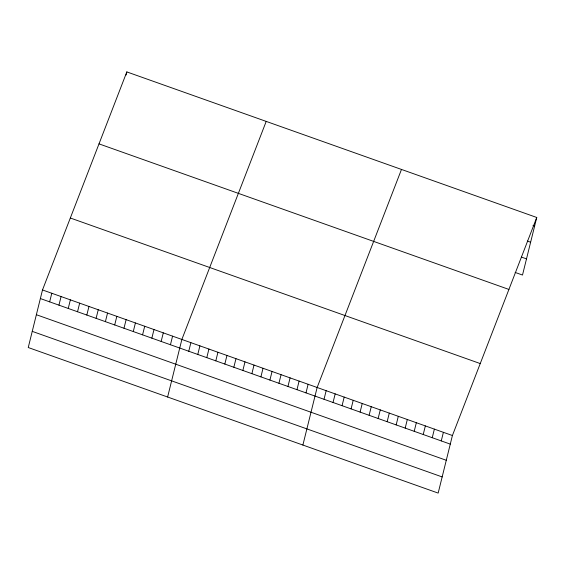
<?xml version="1.0" encoding="UTF-8"?>
<svg xmlns="http://www.w3.org/2000/svg" width="565" height="565" viewBox="0 0 565 565"><rect width="100%" height="100%" fill="white"/><g stroke="black" fill="none" stroke-linecap="round" stroke-linejoin="round"><path stroke-width="0.85" d="M42.495 289.958L28.25 347.524L438.165 493.09L452.41 435.523L536.75 217.476L126.835 71.91L42.495 289.958L452.41 435.523M49.656 301.851L51.789 293.256M58.951 305.149L61.077 296.561M68.245 308.455L70.371 299.86M126.066 75.039L126.835 71.91M77.532 311.753L79.658 303.158M86.826 315.051L88.952 306.456M96.114 318.349L98.246 309.754M105.408 321.647L107.534 313.059M114.702 324.953L116.828 316.358M123.989 328.251L126.115 319.656M133.284 331.549L135.409 322.954M142.571 334.847L144.704 326.252M151.865 338.145L153.991 329.55M161.159 341.451L163.285 332.856M170.446 344.749L172.572 336.154M167.621 397.011L181.866 339.452L266.207 121.404M188.759 351.246L190.885 342.651M197.778 354.453L199.904 345.858M206.79 357.652L208.923 349.057M215.809 360.858L217.935 352.263M224.828 364.058L226.953 355.463M233.846 367.264L235.972 358.669M242.865 370.463L244.991 361.868M251.884 373.663L254.01 365.075M260.903 376.869L263.029 368.274M269.922 380.068L272.048 371.48M278.94 383.275L281.066 374.68M287.959 386.474L290.085 377.879M296.971 389.68L299.104 381.085M305.99 392.88L308.116 384.285M302.889 445.05L317.135 387.491L401.482 169.444M324.028 399.286L326.153 390.69M333.046 402.492L335.172 393.897M342.065 405.691L344.191 397.096M351.084 408.891L353.21 400.303M360.103 412.097L362.229 403.502M369.122 415.296L371.247 406.701M378.133 418.503L380.266 409.908M387.152 421.702L389.285 413.107M396.171 424.908L398.297 416.313M405.19 428.108L407.316 419.513M414.209 431.314L416.334 422.719M423.227 434.513L425.353 425.918M432.246 437.713L434.372 429.125M441.265 440.919L443.391 432.324M536.75 217.476L522.505 275.042L515.125 272.422M532.986 225.492L534.624 226.071M527.343 241.064L530.627 242.23M521.587 257.132L526.502 258.883M99.002 143.87L508.917 289.435M70.328 218.005L480.243 363.57M40.369 298.553L450.284 444.118M36.372 314.712L446.279 460.277M32.247 331.365L442.162 476.931"/></g></svg>
